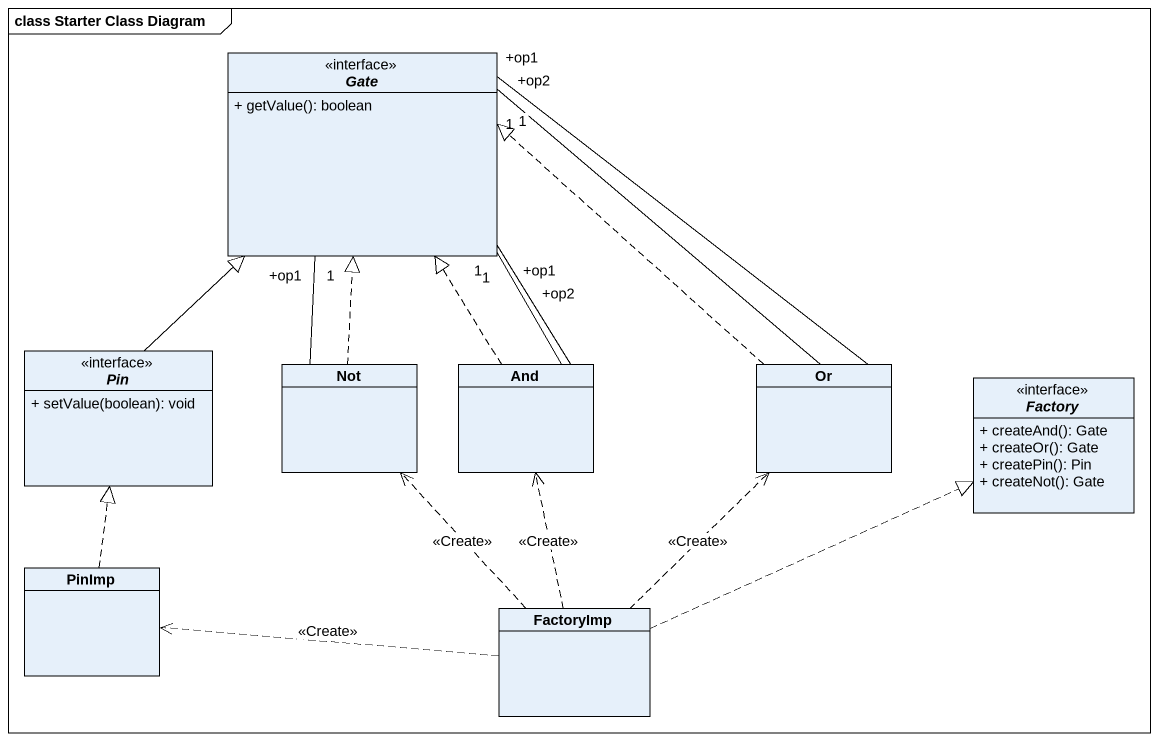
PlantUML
@startuml
mainframe class Starter Class Diagram
hide circle
hide empty members
skinparam classAttributeIconSize 0
interface Gate {
  + getValue(): boolean
}
interface Pin {
  + setValue(boolean): void
}
class Not
class And
class Or
interface Factory {
  + createAnd(): Gate
  + createOr(): Gate
  + createPin(): Pin
  + createNot(): Gate
}
class PinImp
class FactoryImp
Pin -up-|> Gate
Not -up- "+op1\n1" Gate
Not .up.|> Gate
And -up- "+op1\n1" Gate
And -up- "+op2\n1" Gate
And .up.|> Gate
Or .left.|> Gate
Or -left- "+op1\n1" Gate
Or -left- "+op2\n1" Gate
PinImp .up.|> Pin
FactoryImp .up.> Not : <<Create>>
FactoryImp .up.> And : <<Create>>
FactoryImp .up.> Or : <<Create>>
FactoryImp .right.|> Factory
FactoryImp .left.> PinImp : <<Create>>
@enduml
